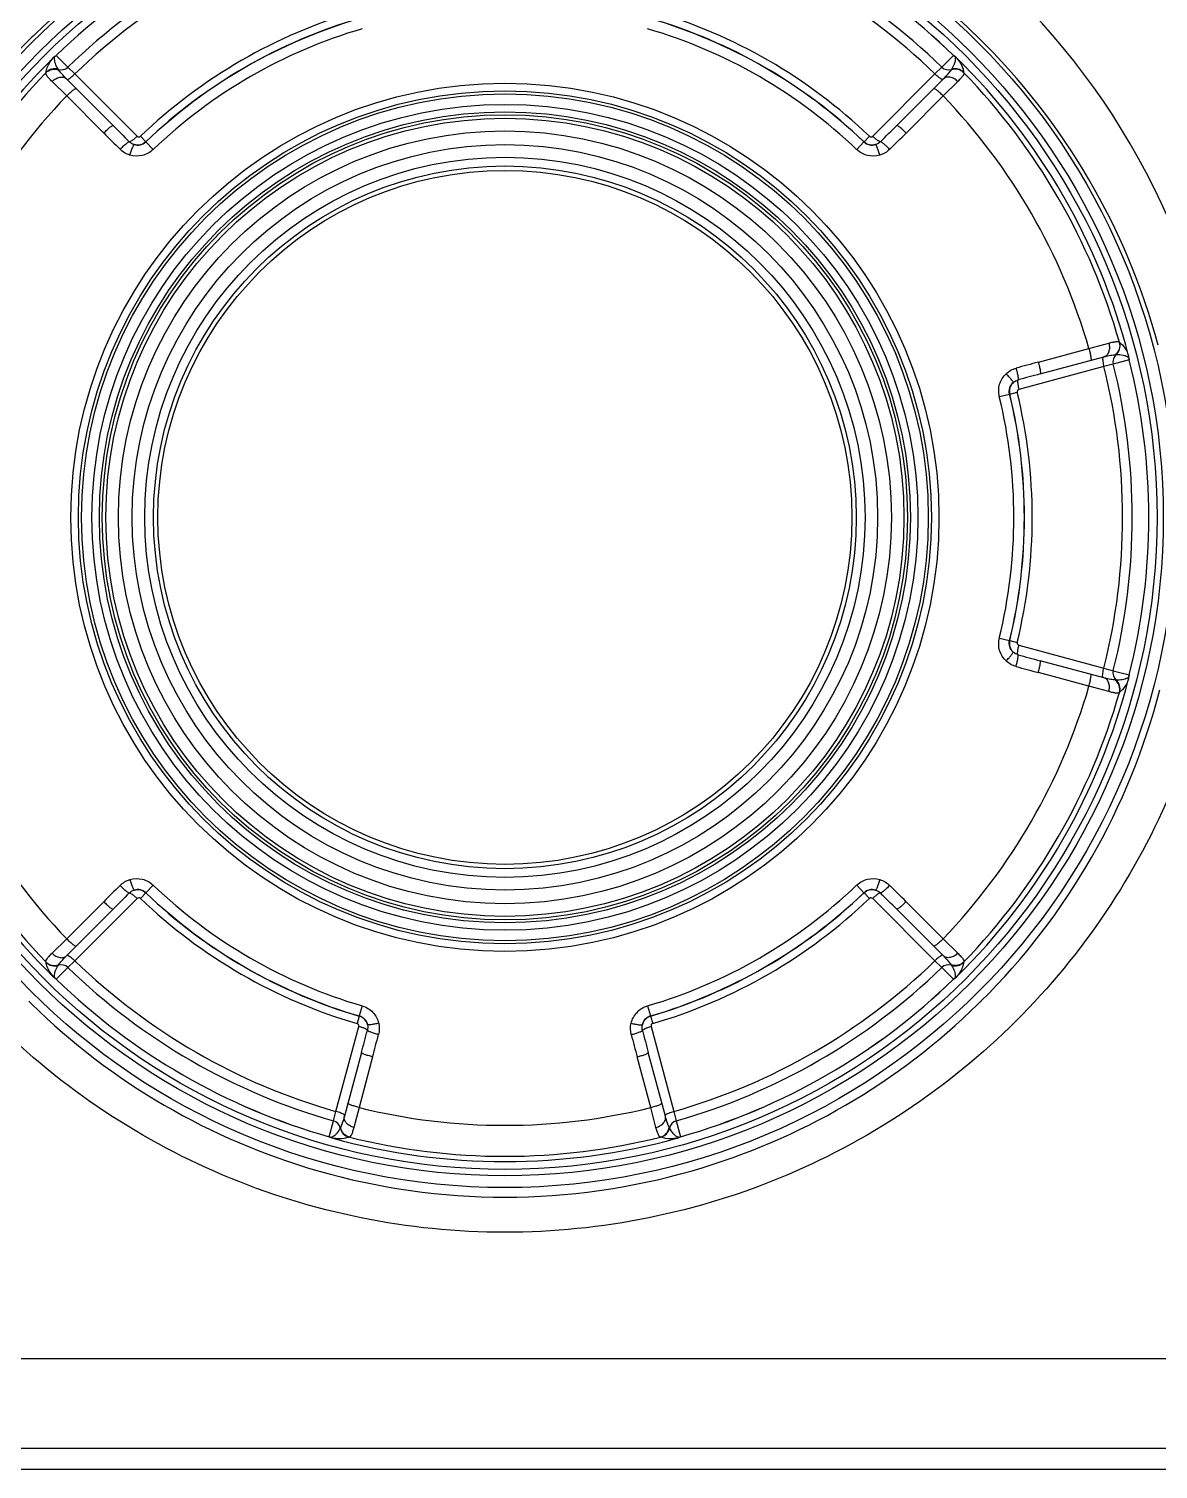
# Model space of a CAD drawing. Header units: millimetres. Extents: x -1686 to 4120, y -1850 to 2563.
# Drawn here: x 275.3 to 322.9, y -130 to -69.3 of the extents above; entities that cross this region are included whole.
import ezdxf

# ---------------------------------------------------------------- set-up
doc = ezdxf.new("R2010")
doc.units = ezdxf.units.MM
doc.header["$LTSCALE"] = 65.395
doc.layers.add('GEOM', color=7, linetype='CONTINUOUS')

msp = doc.modelspace()

# ---------------------------------------------------------------- linework, layer by layer
at = {"layer": 'GEOM', "linetype": 'Continuous'}
for p, q in [((276.408, -70.442), (276.335, -70.502)), ((276.409, -70.443), (276.408, -70.442)), ((276.465, -70.397), (276.464, -70.397)), ((276.465, -70.397), (276.957, -70.89)), ((313.801, -70.89), (314.294, -70.397)), ((314.329, -70.426), (314.294, -70.397)), ((314.294, -70.397), (314.294, -70.397)), ((314.351, -70.442), (314.329, -70.426)), ((314.35, -70.443), (314.351, -70.442)), ((276.957, -70.89), (277.249, -71.175)), ((313.509, -71.175), (313.801, -70.89)), ((276.904, -72.102), (276.288, -71.494)), ((278.86, -73.349), (276.893, -71.383)), ((277.249, -71.175), (279.873, -73.799)), ((310.886, -73.799), (313.509, -71.175)), ((313.866, -71.383), (311.899, -73.349)), ((314.471, -71.494), (313.855, -72.102)), ((278.466, -73.665), (276.904, -72.102)), ((313.855, -72.102), (312.293, -73.665)), ((280.239, -74.037), (280.013, -73.802)), ((280.239, -74.037), (280.242, -74.041)), ((280.549, -74.362), (280.242, -74.041)), ((310.21, -74.362), (310.516, -74.041)), ((310.516, -74.041), (310.52, -74.037)), ((310.52, -74.037), (310.745, -73.802)), ((320.004, -82.752), (320.838, -82.523)), ((317.869, -83.324), (320.004, -82.752)), ((317.946, -83.823), (320.632, -83.103)), ((321.689, -83.153), (321.674, -83.059)), ((321.688, -83.153), (321.689, -83.153)), ((320.634, -83.515), (317.05, -84.475)), ((321.027, -83.405), (320.634, -83.515)), ((321.7, -83.225), (321.027, -83.405)), ((321.7, -83.225), (321.7, -83.225)), ((316.225, -84.78), (316.656, -84.674)), ((316.66, -84.673), (316.656, -84.674)), ((316.66, -84.673), (316.977, -84.596)), ((316.225, -94.959), (316.656, -95.064)), ((316.656, -95.064), (316.66, -95.065)), ((316.66, -95.065), (316.977, -95.143)), ((317.05, -95.263), (320.634, -96.223)), ((320.632, -96.636), (317.946, -95.916)), ((320.004, -96.986), (317.869, -96.414)), ((320.634, -96.223), (321.027, -96.334)), ((321.027, -96.334), (321.7, -96.514)), ((321.7, -96.514), (321.7, -96.514)), ((320.838, -97.215), (320.004, -96.986)), ((321.688, -96.585), (321.689, -96.585)), ((280.549, -105.377), (280.242, -105.698)), ((310.21, -105.377), (310.516, -105.698)), ((276.904, -107.636), (278.466, -106.074)), ((279.873, -105.94), (277.249, -108.563)), ((280.239, -105.701), (280.013, -105.937)), ((280.242, -105.698), (280.239, -105.701)), ((310.52, -105.701), (310.516, -105.698)), ((310.52, -105.701), (310.745, -105.937)), ((313.509, -108.563), (310.886, -105.94)), ((312.293, -106.074), (313.855, -107.636)), ((276.893, -108.355), (278.86, -106.389)), ((311.899, -106.389), (313.866, -108.355)), ((276.288, -108.244), (276.904, -107.636)), ((313.855, -107.636), (314.471, -108.244)), ((277.249, -108.563), (276.957, -108.849)), ((313.801, -108.849), (313.509, -108.563)), ((276.409, -109.295), (276.408, -109.296)), ((276.408, -109.296), (276.43, -109.312)), ((276.957, -108.849), (276.465, -109.341)), ((314.294, -109.341), (313.801, -108.849)), ((314.35, -109.295), (314.351, -109.296)), ((314.351, -109.296), (314.424, -109.236)), ((276.43, -109.312), (276.464, -109.342)), ((276.465, -109.341), (276.464, -109.342)), ((314.294, -109.341), (314.294, -109.342)), ((289.365, -110.466), (289.24, -110.892)), ((301.394, -110.466), (301.519, -110.892)), ((289.239, -110.897), (289.147, -111.21)), ((289.239, -110.897), (289.24, -110.892)), ((301.519, -110.892), (301.52, -110.897)), ((301.52, -110.897), (301.611, -111.21)), ((288.255, -114.917), (289.215, -111.334)), ((301.544, -111.334), (302.504, -114.917)), ((289.333, -112.436), (288.613, -115.122)), ((289.803, -112.619), (289.231, -114.753)), ((301.528, -114.753), (300.956, -112.619)), ((302.146, -115.122), (301.426, -112.436)), ((289.231, -114.753), (289.012, -115.59)), ((301.747, -115.59), (301.528, -114.753)), ((287.973, -115.986), (288.154, -115.313)), ((288.154, -115.313), (288.255, -114.917)), ((302.504, -114.917), (302.605, -115.313)), ((302.605, -115.313), (302.785, -115.986)), ((287.973, -115.986), (287.973, -115.986)), ((302.785, -115.986), (302.786, -115.986)), ((288.041, -116.012), (288.129, -116.046)), ((288.041, -116.012), (288.041, -116.012)), ((302.718, -116.012), (302.718, -116.012)), ((661.162, -125.351), (189.597, -125.351)), ((661.162, -129.128), (189.597, -129.128)), ((71.979, -130), (423.779, -130))]:
    msp.add_line(p, q, dxfattribs=at)
for points in [[(276.464, -70.397), (276.43, -70.426), (276.408, -70.442)], [(314.424, -70.502), (314.414, -70.493), (314.351, -70.442)], [(321.7, -83.225), (321.692, -83.18), (321.689, -83.153)], [(321.689, -96.585), (321.692, -96.558), (321.7, -96.514)], [(321.674, -96.679), (321.677, -96.666), (321.689, -96.585)], [(276.335, -109.236), (276.344, -109.246), (276.408, -109.296)], [(314.294, -109.342), (314.328, -109.312), (314.351, -109.296)], [(287.973, -115.986), (288.016, -116.001), (288.041, -116.012)], [(302.718, -116.012), (302.743, -116.001), (302.786, -115.986)], [(302.629, -116.046), (302.642, -116.042), (302.718, -116.012)]]:
    msp.add_lwpolyline(points, dxfattribs=at)
for radius in [28.259, 27.759, 27.493, 18.3, 17.98, 17.85, 17.411, 17.096, 16.974, 16.824, 16.292, 15.714, 15.182, 14.813, 14.63]:
    msp.add_circle((295.379, -89.869), radius, dxfattribs=at)
for centre, radius, start, end in [((295.379, -89.494), 30.517, 0.26786, 86.7124), ((295.38, -90.013), 28.519, 105.87756, 133.98437), ((295.379, -90.013), 28.519, 46.01617, 74.12298), ((295.379, -89.869), 27.147, 105.83205, 134.16795), ((295.379, -89.869), 27.146, 105.83205, 134.16795), ((295.379, -89.869), 27.146, 45.83205, 74.16795), ((295.379, -89.869), 27.147, 45.83205, 74.16795), ((295.379, -89.869), 26.45, 105.85363, 134.14637), ((295.379, -89.869), 26.042, 105.87764, 134.12236), ((295.379, -89.869), 26.042, 45.87764, 74.12236), ((295.379, -89.869), 26.45, 45.85363, 74.14637), ((295.379, -89.869), 22.233, 106.27873, 133.72127), ((295.379, -89.869), 22.233, 46.27873, 73.72127), ((295.379, -89.869), 21.906, 106.27873, 133.72127), ((295.379, -89.869), 21.901, 106.27901, 133.72099), ((295.379, -89.869), 21.901, 46.27901, 73.72099), ((295.379, -89.869), 21.906, 46.27873, 73.72127), ((295.383, -90.014), 28.522, 134.32335, 164.9691), ((295.417, -90.05), 28.571, 133.98571, 134.32192), ((295.379, -89.869), 21.457, 106.27901, 133.72099), ((295.379, -89.869), 21.457, 46.27901, 73.72099), ((295.341, -90.05), 28.571, 45.67864, 46.01486), ((295.375, -90.014), 28.522, 15.03154, 45.67717), ((276.675, -70.85), 0.487, 123.15663, 134.32655), ((276.599, -70.52), 0.205, 158.04771, 159.07477), ((276.187, -70.111), 0.399, 303.70444, 314.15472), ((314.571, -70.112), 0.398, 225.83434, 231.05948), ((314.571, -70.111), 0.398, 231.06181, 236.30173), ((314.084, -70.851), 0.487, 48.55672, 56.84319), ((295.379, -89.869), 27.162, 134.51942, 165.48058), ((276.399, -71.458), 0.5, 71.81989, 135.85183), ((276.679, -70.603), 0.4, 251.92193, 314.17887), ((314.08, -70.603), 0.4, 225.82059, 288.07365), ((314.36, -71.458), 0.5, 44.15013, 108.19029), ((314.084, -70.85), 0.486, 45.67163, 48.55375), ((295.379, -89.869), 27.162, 14.51942, 45.48058), ((313.119, -71.62), 1.718, 37.25881, 40.56233), ((295.379, -89.869), 26.94, 135.91063, 164.08937), ((295.379, -89.869), 26.94, 15.91063, 44.08937), ((295.379, -89.869), 25.632, 136.12013, 163.87987), ((295.379, -89.869), 25.632, 16.12013, 43.87987), ((542.779, 190.569), 373.238, 224.99989, 225.14832), ((47.977, 190.572), 373.242, 314.85168, 315.00012), ((397.296, 45.154), 168.043, 224.99731, 225.32945), ((279.893, -73.676), 0.5, 253.45654, 313.713), ((310.865, -73.676), 0.5, 226.287, 286.54328), ((193.459, 45.158), 168.049, 314.67055, 315.00269), ((320.814, -82.637), 0.5, 311.81989, 15.85183), ((321.415, -83.307), 0.4, 131.92193, 194.17887), ((321.202, -83.18), 0.487, 3.15662, 14.32656), ((321.527, -83.279), 0.205, 38.04753, 39.07496), ((322.086, -83.127), 0.399, 183.70444, 194.15472), ((361.355, -245.644), 168.043, 104.99731, 105.32945), ((295.379, -89.869), 26.042, 345.87764, 14.12236), ((295.379, -89.869), 26.45, 345.85363, 14.14637), ((295.379, -89.869), 27.147, 345.83205, 14.16795), ((295.379, -89.869), 27.146, 345.83205, 14.16795), ((317.146, -84.555), 0.5, 133.45674, 193.713), ((414.55, -444.356), 373.251, 104.99988, 105.14832), ((295.379, -89.869), 21.457, 346.27901, 13.72099), ((295.379, -89.869), 21.901, 346.27901, 13.72099), ((295.379, -89.869), 21.906, 346.27873, 13.72127), ((295.379, -89.869), 22.233, 346.27873, 13.72127), ((317.146, -95.184), 0.5, 166.287, 226.54328), ((414.547, 264.609), 373.242, 254.85168, 255.00012), ((361.356, 65.911), 168.049, 254.67055, 255.00269), ((321.415, -96.431), 0.4, 165.82059, 228.07365), ((322.086, -96.611), 0.399, 165.84607, 176.29478), ((295.379, -89.869), 27.162, 194.51942, 225.48058), ((295.379, -89.869), 25.632, 196.12013, 223.87987), ((295.379, -89.869), 25.632, 316.12013, 343.87987), ((295.379, -89.869), 27.162, 314.51942, 345.48058), ((295.375, -90.009), 28.522, 314.73908, 345.53249), ((320.814, -97.102), 0.5, 344.15013, 48.19029), ((321.421, -96.323), 0.378, 297.71511, 300.63708), ((321.203, -96.559), 0.486, 345.67164, 348.55354), ((321.202, -96.559), 0.487, 348.55651, 356.84319), ((321.526, -96.458), 0.206, 320.53235, 321.95064), ((295.379, -89.869), 26.94, 195.91063, 224.08937), ((295.379, -89.869), 26.94, 315.91063, 344.08937), ((397.3, -224.897), 168.049, 134.67055, 135.00269), ((279.893, -106.062), 0.5, 46.28699, 106.54348), ((295.379, -89.869), 21.457, 226.27901, 253.72099), ((295.379, -89.869), 21.457, 286.27901, 313.72099), ((310.865, -106.062), 0.5, 73.45674, 133.713), ((193.462, -224.893), 168.043, 44.99731, 45.32945), ((542.782, -370.31), 373.242, 134.85168, 135.00012), ((295.379, -89.869), 22.233, 226.27873, 253.72127), ((295.379, -89.869), 21.906, 226.27873, 253.72127), ((295.379, -89.869), 21.901, 226.27901, 253.72099), ((295.379, -89.869), 21.901, 286.27901, 313.72099), ((295.379, -89.869), 21.906, 286.27873, 313.72127), ((295.379, -89.869), 22.233, 286.27873, 313.72127), ((47.97, -370.317), 373.251, 44.99988, 45.14832), ((276.398, -108.28), 0.5, 224.15013, 288.19029), ((295.379, -89.869), 26.042, 225.87764, 254.12236), ((295.379, -89.869), 26.042, 285.87764, 314.12236), ((314.36, -108.28), 0.5, 251.81989, 315.85183), ((277.64, -108.119), 1.718, 217.25881, 220.56233), ((276.675, -108.888), 0.486, 225.67163, 228.55375), ((276.675, -108.888), 0.487, 228.55672, 236.84319), ((276.187, -109.627), 0.398, 51.06181, 56.30173), ((276.679, -109.135), 0.4, 45.82059, 108.07365), ((295.379, -89.869), 26.45, 225.85363, 254.14637), ((295.379, -89.869), 26.45, 285.85363, 314.14637), ((314.08, -109.135), 0.4, 71.92193, 134.17887), ((314.571, -109.627), 0.399, 123.70444, 134.15472), ((314.084, -108.888), 0.487, 303.15663, 314.32655), ((314.16, -109.219), 0.205, 338.04771, 339.07477), ((276.188, -109.626), 0.398, 45.83434, 51.05948), ((295.379, -89.869), 27.147, 225.83205, 254.16795), ((295.379, -89.869), 27.146, 225.83205, 254.16795), ((295.379, -89.869), 27.146, 285.83205, 314.16795), ((295.379, -89.869), 27.147, 285.83205, 314.16795), ((295.418, -89.973), 28.572, 225.26302, 225.59906), ((295.38, -90.011), 28.519, 225.60019, 253.93081), ((295.379, -90.011), 28.519, 286.06963, 314.40025), ((295.341, -89.973), 28.572, 314.4014, 314.73744), ((289.099, -111.377), 0.5, 13.45664, 73.713), ((301.66, -111.377), 0.5, 106.287, 166.54338), ((-71.2, -15.83), 373.251, 344.99988, 345.14832), ((127.487, -69.118), 168.043, 344.99731, 345.32945), ((463.277, -69.117), 168.049, 194.67055, 195.00269), ((661.95, -15.833), 373.242, 194.85168, 195.00012), ((295.379, -89.869), 25.632, 256.12013, 283.87987), ((288.045, -115.698), 0.4, 11.92193, 74.17887), ((302.714, -115.698), 0.4, 105.82059, 168.07365), ((287.865, -116.369), 0.399, 63.70444, 74.15472), ((288.926, -115.513), 0.5, 191.81989, 255.85183), ((301.833, -115.513), 0.5, 284.15013, 348.19029), ((302.894, -116.369), 0.399, 105.84607, 116.29478), ((288.013, -115.809), 0.205, 278.04769, 279.07666), ((288.261, -115.577), 0.487, 243.15663, 254.32656), ((288.011, -115.802), 0.211, 279.08219, 281.21802), ((295.379, -89.869), 27.162, 254.51942, 285.48058), ((295.379, -89.869), 26.94, 255.91063, 284.08937), ((302.498, -115.578), 0.486, 285.67163, 288.55375), ((302.498, -115.577), 0.487, 288.55672, 296.84319), ((302.746, -115.808), 0.206, 260.45198, 261.95049), ((295.379, -90.016), 28.514, 253.92972, 286.07071)]:
    msp.add_arc(centre, radius, start, end, dxfattribs=at)
for points, knots in [([(264.863, -89.352), (264.881, -85.593), (266.341, -77.979), (272.57, -68.141), (282.071, -61.197), (289.762, -59.25), (293.629, -59.027)], [0, 0, 0, 0, 0.24633, 0.494678, 0.746098, 1, 1, 1, 1]), ([(276.03, -71.125), (276.097, -71.056), (276.28, -70.956), (276.487, -70.979), (276.577, -71.016)], [0, 0, 0, 0, 0.498105, 1, 1, 1, 1]), ([(276.04, -71.11), (276.043, -71.04), (276.103, -70.816), (276.232, -70.622), (276.335, -70.502)], [0, 0, 0, 0, 0.30698, 1, 1, 1, 1]), ([(276.41, -70.675), (276.406, -70.66), (276.389, -70.585), (276.386, -70.503), (276.407, -70.446)], [0, 0, 0, 0, 0.211204, 1, 1, 1, 1]), ([(276.555, -70.983), (276.54, -70.96), (276.481, -70.863), (276.433, -70.758), (276.41, -70.675)], [0, 0, 0, 0, 0.24169, 1, 1, 1, 1]), ([(276.577, -71.016), (276.574, -71.012), (276.567, -71.001), (276.56, -70.99), (276.555, -70.983)], [0, 0, 0, 0, 0.375999, 1, 1, 1, 1]), ([(276.893, -71.383), (276.822, -71.312), (276.712, -71.193), (276.61, -71.067), (276.577, -71.016)], [0, 0, 0, 0, 0.62438, 1, 1, 1, 1]), ([(314.182, -71.016), (314.149, -71.067), (314.047, -71.193), (313.937, -71.312), (313.866, -71.383)], [0, 0, 0, 0, 0.375633, 1, 1, 1, 1]), ([(314.729, -71.125), (314.661, -71.056), (314.479, -70.956), (314.272, -70.979), (314.182, -71.016)], [0, 0, 0, 0, 0.498106, 1, 1, 1, 1]), ([(314.204, -70.983), (314.203, -70.985), (314.196, -70.995), (314.188, -71.007), (314.182, -71.016)], [0, 0, 0, 0, 0.119525, 1, 1, 1, 1]), ([(314.348, -70.678), (314.34, -70.707), (314.303, -70.813), (314.249, -70.913), (314.204, -70.983)], [0, 0, 0, 0, 0.261991, 1, 1, 1, 1]), ([(314.366, -70.575), (314.366, -70.584), (314.362, -70.619), (314.354, -70.653), (314.348, -70.678)], [0, 0, 0, 0, 0.263094, 1, 1, 1, 1]), ([(314.359, -70.47), (314.36, -70.474), (314.364, -70.489), (314.366, -70.504), (314.367, -70.515)], [0, 0, 0, 0, 0.273346, 1, 1, 1, 1]), ([(314.367, -70.515), (314.367, -70.52), (314.368, -70.54), (314.368, -70.56), (314.366, -70.575)], [0, 0, 0, 0, 0.26621, 1, 1, 1, 1]), ([(314.486, -70.579), (314.565, -70.683), (314.668, -70.852), (314.716, -71.045), (314.719, -71.11)], [0, 0, 0, 0, 0.664893, 1, 1, 1, 1]), ([(276.288, -71.494), (276.244, -71.451), (276.169, -71.374), (276.081, -71.265), (276.034, -71.19), (276.021, -71.138), (276.03, -71.125)], [0, 0, 0, 0, 0.400011, 0.702339, 0.900289, 1, 1, 1, 1]), ([(276.03, -71.125), (276.031, -71.123), (276.034, -71.118), (276.04, -71.114), (276.04, -71.11)], [0, 0, 0, 0, 0.372708, 1, 1, 1, 1]), ([(276.288, -71.494), (276.333, -71.448), (276.434, -71.37), (276.602, -71.304), (276.767, -71.301), (276.86, -71.35), (276.893, -71.383)], [0, 0, 0, 0, 0.28904, 0.557235, 0.792098, 1, 1, 1, 1]), ([(276.916, -71.406), (276.925, -71.415), (276.979, -71.398), (277.01, -71.376), (277.035, -71.359)], [0, 0, 0, 0, 0.314912, 1, 1, 1, 1]), ([(277.035, -71.359), (277.051, -71.348), (277.127, -71.291), (277.197, -71.227), (277.249, -71.175)], [0, 0, 0, 0, 0.215714, 1, 1, 1, 1]), ([(313.724, -71.359), (313.707, -71.348), (313.632, -71.291), (313.562, -71.227), (313.509, -71.175)], [0, 0, 0, 0, 0.215715, 1, 1, 1, 1]), ([(313.843, -71.406), (313.833, -71.415), (313.78, -71.398), (313.749, -71.376), (313.724, -71.359)], [0, 0, 0, 0, 0.314915, 1, 1, 1, 1]), ([(314.471, -71.494), (314.425, -71.448), (314.325, -71.37), (314.156, -71.304), (313.992, -71.301), (313.899, -71.35), (313.866, -71.383)], [0, 0, 0, 0, 0.28904, 0.557234, 0.792097, 1, 1, 1, 1]), ([(314.729, -71.125), (314.738, -71.138), (314.724, -71.19), (314.678, -71.265), (314.589, -71.374), (314.515, -71.451), (314.471, -71.494)], [0, 0, 0, 0, 0.099683, 0.297656, 0.599981, 1, 1, 1, 1]), ([(314.719, -71.11), (314.719, -71.111), (314.722, -71.116), (314.726, -71.121), (314.729, -71.125)], [0, 0, 0, 0, 0.116284, 1, 1, 1, 1]), ([(276.904, -72.102), (276.949, -72.057), (277.034, -71.975), (277.139, -71.883), (277.211, -71.828), (277.251, -71.801), (277.276, -71.787), (277.294, -71.784), (277.297, -71.787)], [0, 0, 0, 0, 0.376105, 0.695911, 0.819225, 0.912105, 0.971623, 1, 1, 1, 1]), ([(313.855, -72.102), (313.81, -72.057), (313.725, -71.975), (313.619, -71.883), (313.548, -71.828), (313.508, -71.801), (313.483, -71.787), (313.465, -71.784), (313.462, -71.787)], [0, 0, 0, 0, 0.376116, 0.695926, 0.819239, 0.912115, 0.971628, 1, 1, 1, 1]), ([(278.466, -73.665), (278.511, -73.62), (278.597, -73.538), (278.702, -73.446), (278.773, -73.39), (278.813, -73.364), (278.838, -73.35), (278.856, -73.346), (278.86, -73.349)], [0, 0, 0, 0, 0.376103, 0.695917, 0.819234, 0.912114, 0.971629, 1, 1, 1, 1]), ([(312.293, -73.665), (312.247, -73.62), (312.162, -73.538), (312.057, -73.446), (311.986, -73.39), (311.946, -73.364), (311.921, -73.35), (311.903, -73.346), (311.899, -73.349)], [0, 0, 0, 0, 0.376103, 0.695917, 0.819234, 0.912114, 0.971629, 1, 1, 1, 1]), ([(279.157, -74.352), (279.2, -74.308), (279.281, -74.229), (279.382, -74.14), (279.452, -74.084), (279.492, -74.055), (279.521, -74.038), (279.538, -74.031), (279.544, -74.032)], [0, 0, 0, 0, 0.361263, 0.67361, 0.797803, 0.89515, 0.962633, 1, 1, 1, 1]), ([(279.544, -74.032), (279.55, -74.035), (279.567, -74.033), (279.609, -74.016), (279.679, -73.971), (279.772, -73.895), (279.839, -73.833), (279.873, -73.799)], [0, 0, 0, 0, 0.044983, 0.115731, 0.33711, 0.644943, 1, 1, 1, 1]), ([(280.242, -74.041), (280.179, -74.102), (280.017, -74.189), (279.834, -74.18), (279.751, -74.155)], [0, 0, 0, 0, 0.50408, 1, 1, 1, 1]), ([(279.873, -73.799), (279.891, -73.817), (279.942, -73.84), (279.995, -73.819), (280.013, -73.802)], [0, 0, 0, 0, 0.497816, 1, 1, 1, 1]), ([(311.008, -74.155), (310.925, -74.18), (310.742, -74.189), (310.58, -74.102), (310.516, -74.041)], [0, 0, 0, 0, 0.495921, 1, 1, 1, 1]), ([(310.745, -73.802), (310.764, -73.819), (310.817, -73.84), (310.868, -73.817), (310.886, -73.799)], [0, 0, 0, 0, 0.502184, 1, 1, 1, 1]), ([(311.214, -74.032), (311.209, -74.035), (311.192, -74.033), (311.149, -74.016), (311.08, -73.971), (310.986, -73.895), (310.92, -73.833), (310.886, -73.799)], [0, 0, 0, 0, 0.044984, 0.115733, 0.337115, 0.644949, 1, 1, 1, 1]), ([(311.602, -74.352), (311.559, -74.308), (311.478, -74.229), (311.377, -74.14), (311.307, -74.084), (311.267, -74.055), (311.238, -74.038), (311.221, -74.031), (311.214, -74.032)], [0, 0, 0, 0, 0.361258, 0.673603, 0.797796, 0.895144, 0.962629, 1, 1, 1, 1]), ([(279.569, -74.596), (279.587, -74.539), (279.621, -74.433), (279.666, -74.311), (279.7, -74.233), (279.72, -74.192), (279.735, -74.168), (279.746, -74.155), (279.751, -74.155)], [0, 0, 0, 0, 0.374738, 0.691503, 0.81432, 0.907969, 0.969618, 1, 1, 1, 1]), ([(280.549, -74.362), (280.423, -74.482), (280.102, -74.658), (279.736, -74.646), (279.569, -74.596)], [0, 0, 0, 0, 0.500619, 1, 1, 1, 1]), ([(311.19, -74.596), (311.023, -74.646), (310.657, -74.658), (310.336, -74.482), (310.21, -74.362)], [0, 0, 0, 0, 0.499381, 1, 1, 1, 1]), ([(311.19, -74.596), (311.172, -74.539), (311.138, -74.433), (311.093, -74.311), (311.059, -74.233), (311.039, -74.192), (311.024, -74.168), (311.013, -74.155), (311.008, -74.155)], [0, 0, 0, 0, 0.374731, 0.691497, 0.814316, 0.907968, 0.969619, 1, 1, 1, 1]), ([(320.838, -82.523), (320.856, -82.586), (320.873, -82.712), (320.846, -82.89), (320.766, -83.035), (320.677, -83.091), (320.632, -83.103)], [0, 0, 0, 0, 0.28904, 0.557235, 0.792098, 1, 1, 1, 1]), ([(320.838, -82.523), (320.898, -82.507), (321.002, -82.48), (321.141, -82.458), (321.229, -82.456), (321.28, -82.47), (321.287, -82.484)], [0, 0, 0, 0, 0.400011, 0.702339, 0.900289, 1, 1, 1, 1]), ([(321.287, -82.484), (321.313, -82.577), (321.308, -82.785), (321.185, -82.953), (321.108, -83.012)], [0, 0, 0, 0, 0.498105, 1, 1, 1, 1]), ([(321.287, -82.484), (321.288, -82.486), (321.291, -82.491), (321.292, -82.498), (321.295, -82.5)], [0, 0, 0, 0, 0.372708, 1, 1, 1, 1]), ([(321.295, -82.5), (321.354, -82.538), (321.518, -82.701), (321.622, -82.911), (321.674, -83.059)], [0, 0, 0, 0, 0.30698, 1, 1, 1, 1]), ([(320.004, -82.752), (320.02, -82.814), (320.049, -82.929), (320.076, -83.066), (320.088, -83.155), (320.091, -83.203), (320.091, -83.232), (320.085, -83.249), (320.08, -83.251)], [0, 0, 0, 0, 0.376105, 0.695911, 0.819225, 0.912105, 0.971623, 1, 1, 1, 1]), ([(320.601, -83.111), (320.588, -83.115), (320.577, -83.17), (320.579, -83.207), (320.582, -83.237)], [0, 0, 0, 0, 0.314912, 1, 1, 1, 1]), ([(320.632, -83.103), (320.729, -83.077), (320.887, -83.041), (321.047, -83.015), (321.108, -83.012)], [0, 0, 0, 0, 0.62438, 1, 1, 1, 1]), ([(321.108, -83.012), (321.113, -83.012), (321.126, -83.011), (321.139, -83.01), (321.148, -83.009)], [0, 0, 0, 0, 0.375999, 1, 1, 1, 1]), ([(321.148, -83.009), (321.176, -83.008), (321.296, -83.006), (321.417, -83.018), (321.505, -83.044)], [0, 0, 0, 0, 0.240834, 1, 1, 1, 1]), ([(321.505, -83.044), (321.519, -83.048), (321.585, -83.07), (321.651, -83.107), (321.686, -83.15)], [0, 0, 0, 0, 0.210688, 1, 1, 1, 1]), ([(316.929, -83.579), (316.945, -83.638), (316.973, -83.748), (317.001, -83.879), (317.014, -83.968), (317.019, -84.017), (317.019, -84.05), (317.016, -84.069), (317.012, -84.074)], [0, 0, 0, 0, 0.361263, 0.67361, 0.797803, 0.89515, 0.962633, 1, 1, 1, 1]), ([(317.869, -83.324), (317.886, -83.386), (317.914, -83.501), (317.941, -83.638), (317.954, -83.727), (317.957, -83.775), (317.956, -83.804), (317.95, -83.821), (317.946, -83.823)], [0, 0, 0, 0, 0.376103, 0.695917, 0.819234, 0.912114, 0.971629, 1, 1, 1, 1]), ([(320.582, -83.237), (320.583, -83.257), (320.595, -83.351), (320.615, -83.444), (320.634, -83.515)], [0, 0, 0, 0, 0.215714, 1, 1, 1, 1]), ([(316.225, -84.78), (316.183, -84.61), (316.191, -84.244), (316.385, -83.933), (316.512, -83.814)], [0, 0, 0, 0, 0.500619, 1, 1, 1, 1]), ([(316.512, -83.814), (316.553, -83.858), (316.627, -83.94), (316.71, -84.04), (316.761, -84.109), (316.786, -84.146), (316.799, -84.171), (316.805, -84.187), (316.802, -84.192)], [0, 0, 0, 0, 0.374738, 0.691503, 0.81432, 0.907969, 0.969618, 1, 1, 1, 1]), ([(316.656, -84.674), (316.635, -84.589), (316.64, -84.405), (316.739, -84.251), (316.802, -84.192)], [0, 0, 0, 0, 0.50408, 1, 1, 1, 1]), ([(317.012, -84.074), (317.007, -84.078), (317, -84.093), (316.993, -84.138), (316.998, -84.221), (317.017, -84.34), (317.038, -84.428), (317.05, -84.475)], [0, 0, 0, 0, 0.044983, 0.115731, 0.33711, 0.644943, 1, 1, 1, 1]), ([(317.05, -84.475), (317.026, -84.482), (316.98, -84.515), (316.971, -84.571), (316.977, -84.596)], [0, 0, 0, 0, 0.497816, 1, 1, 1, 1]), ([(325.896, -89.352), (325.914, -93.272), (324.396, -101.237), (317.731, -111.425), (307.551, -118.369), (295.379, -120.837), (283.208, -118.369), (273.028, -111.425), (266.362, -101.237), (264.845, -93.272), (264.863, -89.352)], [0, 0, 0, 0, 0.123101, 0.247266, 0.373034, 0.5, 0.626966, 0.752734, 0.876898, 1, 1, 1, 1]), ([(316.512, -95.925), (316.385, -95.805), (316.191, -95.495), (316.183, -95.128), (316.225, -94.959)], [0, 0, 0, 0, 0.499381, 1, 1, 1, 1]), ([(316.802, -95.547), (316.739, -95.488), (316.64, -95.333), (316.635, -95.149), (316.656, -95.064)], [0, 0, 0, 0, 0.495921, 1, 1, 1, 1]), ([(316.977, -95.143), (316.971, -95.167), (316.98, -95.224), (317.026, -95.257), (317.05, -95.263)], [0, 0, 0, 0, 0.502184, 1, 1, 1, 1]), ([(317.012, -95.664), (317.007, -95.661), (317, -95.645), (316.993, -95.6), (316.998, -95.517), (317.017, -95.398), (317.038, -95.31), (317.05, -95.263)], [0, 0, 0, 0, 0.044984, 0.115733, 0.337115, 0.644949, 1, 1, 1, 1]), ([(316.512, -95.925), (316.553, -95.881), (316.627, -95.799), (316.71, -95.698), (316.761, -95.63), (316.786, -95.592), (316.799, -95.567), (316.805, -95.551), (316.802, -95.547)], [0, 0, 0, 0, 0.374731, 0.691497, 0.814316, 0.907968, 0.969619, 1, 1, 1, 1]), ([(316.929, -96.159), (316.945, -96.101), (316.973, -95.991), (317.001, -95.859), (317.014, -95.77), (317.019, -95.721), (317.019, -95.688), (317.016, -95.669), (317.012, -95.664)], [0, 0, 0, 0, 0.361258, 0.673603, 0.797796, 0.895144, 0.962629, 1, 1, 1, 1]), ([(317.869, -96.414), (317.886, -96.353), (317.914, -96.238), (317.941, -96.101), (317.954, -96.011), (317.957, -95.963), (317.956, -95.935), (317.95, -95.917), (317.946, -95.916)], [0, 0, 0, 0, 0.376103, 0.695917, 0.819234, 0.912114, 0.971629, 1, 1, 1, 1]), ([(320.004, -96.986), (320.02, -96.924), (320.049, -96.81), (320.076, -96.673), (320.088, -96.583), (320.091, -96.535), (320.091, -96.506), (320.085, -96.489), (320.08, -96.488)], [0, 0, 0, 0, 0.376116, 0.695926, 0.819239, 0.912115, 0.971628, 1, 1, 1, 1]), ([(320.601, -96.627), (320.588, -96.624), (320.577, -96.569), (320.579, -96.531), (320.582, -96.501)], [0, 0, 0, 0, 0.314915, 1, 1, 1, 1]), ([(320.582, -96.501), (320.583, -96.481), (320.595, -96.387), (320.615, -96.295), (320.634, -96.223)], [0, 0, 0, 0, 0.215715, 1, 1, 1, 1]), ([(321.108, -96.726), (321.047, -96.723), (320.887, -96.697), (320.729, -96.662), (320.632, -96.636)], [0, 0, 0, 0, 0.375633, 1, 1, 1, 1]), ([(320.838, -97.215), (320.856, -97.153), (320.873, -97.027), (320.846, -96.848), (320.766, -96.704), (320.677, -96.648), (320.632, -96.636)], [0, 0, 0, 0, 0.28904, 0.557234, 0.792097, 1, 1, 1, 1]), ([(321.148, -96.729), (321.146, -96.729), (321.133, -96.728), (321.119, -96.727), (321.108, -96.726)], [0, 0, 0, 0, 0.119525, 1, 1, 1, 1]), ([(321.287, -97.254), (321.313, -97.161), (321.308, -96.953), (321.185, -96.785), (321.108, -96.726)], [0, 0, 0, 0, 0.498106, 1, 1, 1, 1]), ([(321.498, -96.697), (321.468, -96.705), (321.353, -96.73), (321.234, -96.733), (321.148, -96.729)], [0, 0, 0, 0, 0.263224, 1, 1, 1, 1]), ([(321.674, -96.679), (321.622, -96.828), (321.518, -97.037), (321.354, -97.201), (321.295, -97.238)], [0, 0, 0, 0, 0.693021, 1, 1, 1, 1]), ([(321.597, -96.658), (321.589, -96.662), (321.557, -96.678), (321.523, -96.69), (321.498, -96.697)], [0, 0, 0, 0, 0.265449, 1, 1, 1, 1]), ([(321.685, -96.589), (321.679, -96.597), (321.658, -96.619), (321.633, -96.638), (321.614, -96.649)], [0, 0, 0, 0, 0.302924, 1, 1, 1, 1]), ([(321.287, -97.254), (321.28, -97.268), (321.229, -97.283), (321.141, -97.28), (321.002, -97.258), (320.898, -97.232), (320.838, -97.215)], [0, 0, 0, 0, 0.099683, 0.297656, 0.599981, 1, 1, 1, 1]), ([(321.295, -97.238), (321.295, -97.239), (321.291, -97.244), (321.289, -97.249), (321.287, -97.254)], [0, 0, 0, 0, 0.116284, 1, 1, 1, 1]), ([(279.157, -105.387), (279.2, -105.43), (279.281, -105.509), (279.382, -105.599), (279.452, -105.655), (279.492, -105.683), (279.521, -105.7), (279.538, -105.707), (279.544, -105.706)], [0, 0, 0, 0, 0.361258, 0.673603, 0.797796, 0.895144, 0.962629, 1, 1, 1, 1]), ([(279.569, -105.142), (279.736, -105.093), (280.102, -105.08), (280.423, -105.256), (280.549, -105.377)], [0, 0, 0, 0, 0.499381, 1, 1, 1, 1]), ([(279.569, -105.142), (279.587, -105.2), (279.621, -105.305), (279.666, -105.428), (279.7, -105.506), (279.72, -105.547), (279.735, -105.57), (279.746, -105.583), (279.751, -105.583)], [0, 0, 0, 0, 0.374731, 0.691497, 0.814316, 0.907968, 0.969619, 1, 1, 1, 1]), ([(279.751, -105.583), (279.834, -105.558), (280.017, -105.55), (280.179, -105.637), (280.242, -105.698)], [0, 0, 0, 0, 0.495921, 1, 1, 1, 1]), ([(310.21, -105.377), (310.336, -105.256), (310.657, -105.08), (311.023, -105.093), (311.19, -105.142)], [0, 0, 0, 0, 0.500619, 1, 1, 1, 1]), ([(310.516, -105.698), (310.58, -105.637), (310.742, -105.55), (310.925, -105.558), (311.008, -105.583)], [0, 0, 0, 0, 0.50408, 1, 1, 1, 1]), ([(311.19, -105.142), (311.172, -105.2), (311.138, -105.305), (311.093, -105.428), (311.059, -105.506), (311.039, -105.547), (311.024, -105.57), (311.013, -105.583), (311.008, -105.583)], [0, 0, 0, 0, 0.374738, 0.691503, 0.81432, 0.907969, 0.969618, 1, 1, 1, 1]), ([(311.602, -105.387), (311.559, -105.43), (311.478, -105.509), (311.377, -105.599), (311.307, -105.655), (311.267, -105.683), (311.238, -105.7), (311.221, -105.707), (311.215, -105.706)], [0, 0, 0, 0, 0.361263, 0.67361, 0.797803, 0.89515, 0.962633, 1, 1, 1, 1]), ([(278.466, -106.074), (278.511, -106.119), (278.597, -106.201), (278.702, -106.293), (278.773, -106.348), (278.813, -106.375), (278.838, -106.389), (278.856, -106.392), (278.86, -106.389)], [0, 0, 0, 0, 0.376103, 0.695917, 0.819234, 0.912114, 0.971629, 1, 1, 1, 1]), ([(279.544, -105.706), (279.55, -105.704), (279.567, -105.705), (279.609, -105.722), (279.679, -105.768), (279.772, -105.843), (279.839, -105.905), (279.873, -105.94)], [0, 0, 0, 0, 0.044984, 0.115733, 0.337115, 0.644949, 1, 1, 1, 1]), ([(280.013, -105.937), (279.995, -105.919), (279.942, -105.899), (279.891, -105.922), (279.873, -105.94)], [0, 0, 0, 0, 0.502184, 1, 1, 1, 1]), ([(310.886, -105.94), (310.868, -105.922), (310.817, -105.899), (310.764, -105.919), (310.745, -105.937)], [0, 0, 0, 0, 0.497816, 1, 1, 1, 1]), ([(311.214, -105.706), (311.209, -105.704), (311.192, -105.705), (311.149, -105.722), (311.08, -105.768), (310.986, -105.843), (310.92, -105.905), (310.886, -105.94)], [0, 0, 0, 0, 0.044983, 0.115731, 0.33711, 0.644943, 1, 1, 1, 1]), ([(312.293, -106.074), (312.247, -106.119), (312.162, -106.201), (312.057, -106.293), (311.986, -106.348), (311.946, -106.375), (311.921, -106.389), (311.903, -106.392), (311.899, -106.389)], [0, 0, 0, 0, 0.376103, 0.695917, 0.819234, 0.912114, 0.971629, 1, 1, 1, 1]), ([(276.904, -107.636), (276.949, -107.681), (277.034, -107.763), (277.139, -107.855), (277.211, -107.911), (277.251, -107.937), (277.276, -107.951), (277.294, -107.955), (277.297, -107.951)], [0, 0, 0, 0, 0.376116, 0.695926, 0.819239, 0.912115, 0.971628, 1, 1, 1, 1]), ([(313.855, -107.636), (313.81, -107.681), (313.725, -107.763), (313.619, -107.855), (313.548, -107.911), (313.508, -107.937), (313.483, -107.951), (313.465, -107.955), (313.462, -107.951)], [0, 0, 0, 0, 0.376105, 0.695911, 0.819225, 0.912105, 0.971623, 1, 1, 1, 1]), ([(276.03, -108.613), (276.021, -108.601), (276.035, -108.548), (276.081, -108.474), (276.169, -108.364), (276.244, -108.287), (276.288, -108.244)], [0, 0, 0, 0, 0.099683, 0.297656, 0.599981, 1, 1, 1, 1]), ([(276.04, -108.628), (276.04, -108.628), (276.037, -108.622), (276.033, -108.618), (276.03, -108.613)], [0, 0, 0, 0, 0.116284, 1, 1, 1, 1]), ([(276.03, -108.613), (276.097, -108.683), (276.28, -108.783), (276.487, -108.76), (276.577, -108.722)], [0, 0, 0, 0, 0.498106, 1, 1, 1, 1]), ([(276.272, -109.159), (276.194, -109.056), (276.091, -108.886), (276.043, -108.694), (276.04, -108.628)], [0, 0, 0, 0, 0.664893, 1, 1, 1, 1]), ([(276.288, -108.244), (276.333, -108.291), (276.434, -108.369), (276.602, -108.435), (276.767, -108.438), (276.86, -108.388), (276.893, -108.355)], [0, 0, 0, 0, 0.28904, 0.557234, 0.792097, 1, 1, 1, 1]), ([(276.577, -108.722), (276.61, -108.671), (276.712, -108.545), (276.822, -108.427), (276.893, -108.355)], [0, 0, 0, 0, 0.375633, 1, 1, 1, 1]), ([(276.916, -108.333), (276.925, -108.323), (276.979, -108.341), (277.01, -108.362), (277.035, -108.379)], [0, 0, 0, 0, 0.314915, 1, 1, 1, 1]), ([(277.035, -108.379), (277.051, -108.391), (277.127, -108.447), (277.197, -108.511), (277.249, -108.563)], [0, 0, 0, 0, 0.215715, 1, 1, 1, 1]), ([(313.724, -108.379), (313.707, -108.391), (313.632, -108.447), (313.562, -108.511), (313.509, -108.563)], [0, 0, 0, 0, 0.215714, 1, 1, 1, 1]), ([(313.843, -108.333), (313.833, -108.323), (313.78, -108.341), (313.749, -108.362), (313.724, -108.379)], [0, 0, 0, 0, 0.314912, 1, 1, 1, 1]), ([(314.471, -108.244), (314.425, -108.291), (314.325, -108.369), (314.156, -108.435), (313.992, -108.438), (313.899, -108.388), (313.866, -108.355)], [0, 0, 0, 0, 0.28904, 0.557235, 0.792098, 1, 1, 1, 1]), ([(313.866, -108.355), (313.937, -108.427), (314.047, -108.545), (314.149, -108.671), (314.182, -108.722)], [0, 0, 0, 0, 0.62438, 1, 1, 1, 1]), ([(314.729, -108.613), (314.661, -108.683), (314.479, -108.783), (314.272, -108.76), (314.182, -108.722)], [0, 0, 0, 0, 0.498105, 1, 1, 1, 1]), ([(314.719, -108.628), (314.716, -108.698), (314.656, -108.922), (314.527, -109.116), (314.424, -109.236)], [0, 0, 0, 0, 0.30698, 1, 1, 1, 1]), ([(314.471, -108.244), (314.515, -108.287), (314.59, -108.364), (314.678, -108.474), (314.724, -108.548), (314.738, -108.601), (314.729, -108.613)], [0, 0, 0, 0, 0.400011, 0.702339, 0.900289, 1, 1, 1, 1]), ([(314.729, -108.613), (314.728, -108.615), (314.724, -108.62), (314.719, -108.625), (314.719, -108.628)], [0, 0, 0, 0, 0.372708, 1, 1, 1, 1]), ([(276.392, -109.224), (276.392, -109.218), (276.391, -109.198), (276.391, -109.178), (276.392, -109.163)], [0, 0, 0, 0, 0.26621, 1, 1, 1, 1]), ([(276.392, -109.163), (276.393, -109.154), (276.397, -109.119), (276.404, -109.085), (276.411, -109.06)], [0, 0, 0, 0, 0.263094, 1, 1, 1, 1]), ([(276.4, -109.268), (276.399, -109.264), (276.395, -109.25), (276.393, -109.235), (276.392, -109.224)], [0, 0, 0, 0, 0.273346, 1, 1, 1, 1]), ([(276.411, -109.06), (276.419, -109.032), (276.456, -108.925), (276.51, -108.825), (276.555, -108.755)], [0, 0, 0, 0, 0.261991, 1, 1, 1, 1]), ([(276.555, -108.755), (276.556, -108.754), (276.563, -108.743), (276.57, -108.732), (276.577, -108.722)], [0, 0, 0, 0, 0.119525, 1, 1, 1, 1]), ([(314.182, -108.722), (314.185, -108.726), (314.192, -108.737), (314.199, -108.749), (314.204, -108.755)], [0, 0, 0, 0, 0.375999, 1, 1, 1, 1]), ([(314.204, -108.755), (314.219, -108.778), (314.278, -108.875), (314.326, -108.98), (314.348, -109.063)], [0, 0, 0, 0, 0.24169, 1, 1, 1, 1]), ([(314.348, -109.063), (314.353, -109.079), (314.37, -109.153), (314.373, -109.235), (314.352, -109.292)], [0, 0, 0, 0, 0.211204, 1, 1, 1, 1]), ([(289.365, -110.466), (289.532, -110.515), (289.845, -110.706), (290.017, -111.029), (290.058, -111.198)], [0, 0, 0, 0, 0.50062, 1, 1, 1, 1]), ([(300.701, -111.198), (300.741, -111.029), (300.914, -110.706), (301.227, -110.515), (301.394, -110.466)], [0, 0, 0, 0, 0.49938, 1, 1, 1, 1]), ([(289.24, -110.892), (289.324, -110.917), (289.481, -111.014), (289.565, -111.177), (289.585, -111.261)], [0, 0, 0, 0, 0.504081, 1, 1, 1, 1]), ([(301.174, -111.261), (301.193, -111.177), (301.278, -111.014), (301.434, -110.917), (301.519, -110.892)], [0, 0, 0, 0, 0.495921, 1, 1, 1, 1]), ([(289.215, -111.334), (289.222, -111.309), (289.216, -111.253), (289.172, -111.218), (289.147, -111.21)], [0, 0, 0, 0, 0.497816, 1, 1, 1, 1]), ([(289.582, -111.501), (289.581, -111.495), (289.571, -111.481), (289.535, -111.453), (289.461, -111.416), (289.349, -111.372), (289.262, -111.346), (289.215, -111.334)], [0, 0, 0, 0, 0.044982, 0.115729, 0.337107, 0.644942, 1, 1, 1, 1]), ([(290.052, -111.677), (289.993, -111.662), (289.884, -111.631), (289.756, -111.589), (289.673, -111.556), (289.628, -111.536), (289.599, -111.519), (289.584, -111.507), (289.582, -111.501)], [0, 0, 0, 0, 0.361263, 0.67361, 0.797803, 0.89515, 0.962633, 1, 1, 1, 1]), ([(290.058, -111.198), (289.999, -111.211), (289.891, -111.235), (289.762, -111.257), (289.678, -111.267), (289.632, -111.269), (289.604, -111.268), (289.587, -111.265), (289.585, -111.261)], [0, 0, 0, 0, 0.374737, 0.691502, 0.814319, 0.907969, 0.969618, 1, 1, 1, 1]), ([(300.701, -111.198), (300.76, -111.211), (300.868, -111.234), (300.997, -111.257), (301.081, -111.267), (301.127, -111.269), (301.155, -111.268), (301.172, -111.265), (301.174, -111.261)], [0, 0, 0, 0, 0.374731, 0.691497, 0.814316, 0.907968, 0.969619, 1, 1, 1, 1]), ([(300.707, -111.677), (300.766, -111.662), (300.875, -111.631), (301.003, -111.589), (301.086, -111.556), (301.131, -111.535), (301.16, -111.519), (301.175, -111.507), (301.177, -111.501)], [0, 0, 0, 0, 0.361257, 0.673602, 0.797796, 0.895144, 0.962629, 1, 1, 1, 1]), ([(301.177, -111.501), (301.178, -111.495), (301.188, -111.481), (301.223, -111.453), (301.297, -111.416), (301.41, -111.372), (301.497, -111.346), (301.544, -111.334)], [0, 0, 0, 0, 0.044984, 0.115733, 0.337115, 0.644949, 1, 1, 1, 1]), ([(301.611, -111.21), (301.587, -111.218), (301.543, -111.253), (301.537, -111.309), (301.544, -111.334)], [0, 0, 0, 0, 0.502184, 1, 1, 1, 1]), ([(289.803, -112.619), (289.741, -112.602), (289.627, -112.569), (289.495, -112.524), (289.411, -112.49), (289.368, -112.469), (289.344, -112.454), (289.332, -112.44), (289.333, -112.436)], [0, 0, 0, 0, 0.376103, 0.695917, 0.819234, 0.912114, 0.971629, 1, 1, 1, 1]), ([(300.956, -112.619), (301.018, -112.602), (301.132, -112.569), (301.264, -112.524), (301.348, -112.49), (301.391, -112.469), (301.415, -112.454), (301.427, -112.44), (301.426, -112.436)], [0, 0, 0, 0, 0.376103, 0.695917, 0.819234, 0.912114, 0.971629, 1, 1, 1, 1]), ([(289.231, -114.753), (289.169, -114.737), (289.055, -114.704), (288.923, -114.659), (288.839, -114.625), (288.796, -114.603), (288.772, -114.589), (288.76, -114.575), (288.761, -114.57)], [0, 0, 0, 0, 0.376105, 0.695911, 0.819225, 0.912105, 0.971623, 1, 1, 1, 1]), ([(301.528, -114.753), (301.59, -114.737), (301.703, -114.704), (301.836, -114.659), (301.92, -114.625), (301.962, -114.603), (301.987, -114.589), (301.999, -114.575), (301.998, -114.57)], [0, 0, 0, 0, 0.376116, 0.695926, 0.819239, 0.912115, 0.971628, 1, 1, 1, 1]), ([(288.599, -115.056), (288.583, -115.043), (288.539, -115.018), (288.425, -114.968), (288.326, -114.937), (288.255, -114.917)], [0, 0, 0, 0, 0.168719, 0.404331, 1, 1, 1, 1]), ([(288.613, -115.122), (288.587, -115.219), (288.539, -115.374), (288.481, -115.525), (288.454, -115.579)], [0, 0, 0, 0, 0.62438, 1, 1, 1, 1]), ([(288.621, -115.091), (288.622, -115.089), (288.621, -115.074), (288.608, -115.064), (288.599, -115.056)], [0, 0, 0, 0, 0.173059, 1, 1, 1, 1]), ([(289.012, -115.59), (288.949, -115.574), (288.831, -115.526), (288.69, -115.413), (288.605, -115.272), (288.601, -115.167), (288.613, -115.122)], [0, 0, 0, 0, 0.28904, 0.557235, 0.792098, 1, 1, 1, 1]), ([(301.747, -115.59), (301.81, -115.574), (301.928, -115.526), (302.069, -115.413), (302.154, -115.272), (302.158, -115.167), (302.146, -115.122)], [0, 0, 0, 0, 0.28904, 0.557234, 0.792097, 1, 1, 1, 1]), ([(302.138, -115.091), (302.137, -115.089), (302.138, -115.074), (302.151, -115.064), (302.16, -115.056)], [0, 0, 0, 0, 0.173058, 1, 1, 1, 1]), ([(302.305, -115.579), (302.278, -115.525), (302.22, -115.374), (302.172, -115.219), (302.146, -115.122)], [0, 0, 0, 0, 0.375633, 1, 1, 1, 1]), ([(302.16, -115.056), (302.176, -115.043), (302.22, -115.018), (302.334, -114.968), (302.433, -114.937), (302.504, -114.917)], [0, 0, 0, 0, 0.16872, 0.404333, 1, 1, 1, 1]), ([(288.436, -115.615), (288.397, -115.69), (288.329, -115.802), (288.202, -115.939), (288.11, -115.998), (288.053, -116.01)], [0, 0, 0, 0, 0.448045, 0.691092, 1, 1, 1, 1]), ([(288.454, -115.579), (288.451, -115.584), (288.446, -115.596), (288.439, -115.607), (288.436, -115.615)], [0, 0, 0, 0, 0.375999, 1, 1, 1, 1]), ([(288.821, -115.999), (288.727, -115.975), (288.55, -115.866), (288.466, -115.676), (288.454, -115.579)], [0, 0, 0, 0, 0.498105, 1, 1, 1, 1]), ([(289.012, -115.59), (288.996, -115.65), (288.967, -115.753), (288.917, -115.885), (288.875, -115.962), (288.837, -116), (288.821, -115.999)], [0, 0, 0, 0, 0.400011, 0.702339, 0.900289, 1, 1, 1, 1]), ([(301.937, -115.999), (301.922, -116), (301.884, -115.962), (301.842, -115.885), (301.792, -115.753), (301.762, -115.65), (301.747, -115.59)], [0, 0, 0, 0, 0.099683, 0.297656, 0.599981, 1, 1, 1, 1]), ([(301.937, -115.999), (302.031, -115.975), (302.209, -115.866), (302.293, -115.676), (302.305, -115.579)], [0, 0, 0, 0, 0.498106, 1, 1, 1, 1]), ([(302.323, -115.615), (302.322, -115.614), (302.316, -115.602), (302.31, -115.59), (302.305, -115.579)], [0, 0, 0, 0, 0.119525, 1, 1, 1, 1]), ([(302.564, -115.936), (302.536, -115.913), (302.44, -115.818), (302.368, -115.702), (302.323, -115.615)], [0, 0, 0, 0, 0.268677, 1, 1, 1, 1]), ([(302.712, -116.011), (302.706, -116.01), (302.683, -116.005), (302.662, -115.997), (302.647, -115.99)], [0, 0, 0, 0, 0.294108, 1, 1, 1, 1]), ([(288.803, -115.997), (288.741, -116.03), (288.517, -116.09), (288.285, -116.075), (288.13, -116.046)], [0, 0, 0, 0, 0.30698, 1, 1, 1, 1]), ([(288.821, -115.999), (288.819, -115.998), (288.813, -115.998), (288.807, -115.996), (288.803, -115.997)], [0, 0, 0, 0, 0.372708, 1, 1, 1, 1]), ([(301.955, -115.997), (301.955, -115.997), (301.949, -115.997), (301.943, -115.998), (301.937, -115.999)], [0, 0, 0, 0, 0.116284, 1, 1, 1, 1]), ([(302.629, -116.046), (302.474, -116.075), (302.241, -116.09), (302.018, -116.03), (301.955, -115.997)], [0, 0, 0, 0, 0.693021, 1, 1, 1, 1])]:
    msp.add_open_spline(points, degree=3, knots=knots, dxfattribs=at)
for points in [[(314.35, -70.443), (314.354, -70.452), (314.357, -70.461), (314.359, -70.47)], [(279.751, -74.155), (279.674, -74.132), (279.601, -74.089), (279.544, -74.032)], [(311.214, -74.032), (311.158, -74.089), (311.085, -74.132), (311.008, -74.155)], [(279.569, -74.596), (279.416, -74.55), (279.271, -74.464), (279.157, -74.352)], [(311.602, -74.352), (311.488, -74.464), (311.343, -74.55), (311.19, -74.596)], [(316.512, -83.814), (316.628, -83.704), (316.775, -83.621), (316.929, -83.579)], [(316.802, -84.192), (316.861, -84.137), (316.935, -84.095), (317.012, -84.074)], [(316.929, -96.159), (316.775, -96.117), (316.628, -96.034), (316.512, -95.925)], [(317.012, -95.664), (316.935, -95.643), (316.861, -95.602), (316.802, -95.547)], [(279.157, -105.387), (279.271, -105.274), (279.416, -105.188), (279.569, -105.142)], [(279.544, -105.706), (279.601, -105.65), (279.674, -105.606), (279.751, -105.583)], [(311.008, -105.583), (311.085, -105.606), (311.158, -105.65), (311.214, -105.706)], [(311.19, -105.142), (311.343, -105.188), (311.488, -105.274), (311.602, -105.387)], [(276.409, -109.295), (276.405, -109.287), (276.402, -109.278), (276.4, -109.268)], [(289.585, -111.261), (289.603, -111.339), (289.602, -111.424), (289.582, -111.501)], [(290.058, -111.198), (290.094, -111.353), (290.092, -111.523), (290.052, -111.677)], [(300.707, -111.677), (300.666, -111.523), (300.664, -111.353), (300.701, -111.198)], [(301.177, -111.501), (301.157, -111.424), (301.156, -111.339), (301.174, -111.261)], [(302.614, -115.972), (302.596, -115.961), (302.58, -115.949), (302.564, -115.936)], [(302.647, -115.99), (302.636, -115.984), (302.625, -115.978), (302.614, -115.972)]]:
    msp.add_open_spline(points, degree=3, dxfattribs=at)

doc.saveas('drawing.dxf')
